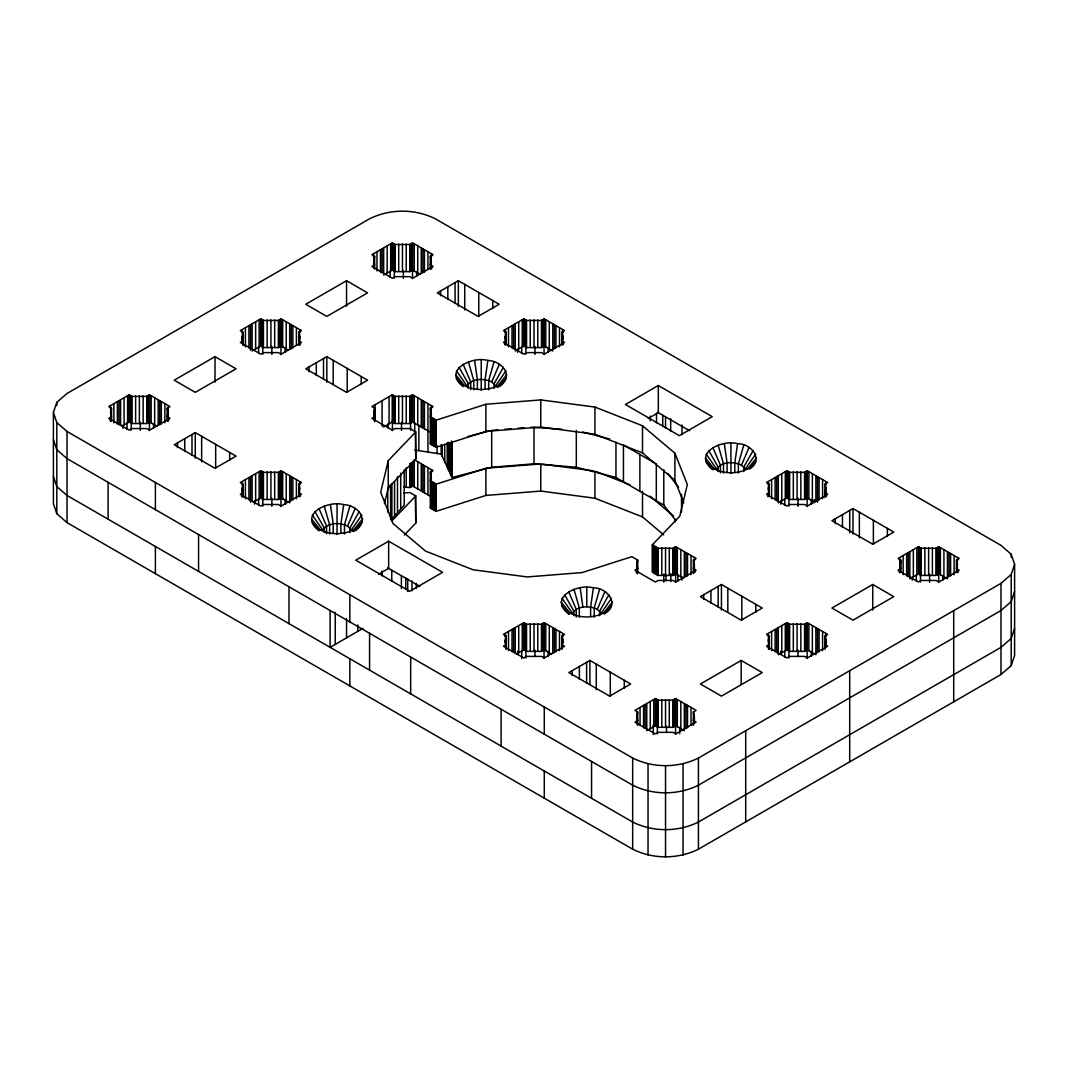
<?xml version="1.0" encoding="UTF-8"?>
<svg xmlns="http://www.w3.org/2000/svg" width="1068" height="1068" viewBox="0 0 1068 1068"><rect width="100%" height="100%" fill="white"/><g stroke="black" fill="none" stroke-linecap="round" stroke-linejoin="round"><path stroke-width="1.5" d="M111.513 408.163L110.538 412.475L111.513 416.787L108.789 418.362L129.175 430.137L131.898 428.562L146.837 428.562L149.56 430.137L169.959 418.362L167.222 416.787L168.197 412.475L167.222 408.163L169.959 406.588L149.56 394.813L146.837 396.388L131.898 396.388L129.175 394.813L108.789 406.588L111.513 408.163L111.513 420.939M242.076 341.319L243.063 332.215L240.327 330.639L260.712 318.865L263.449 320.44L278.374 320.44L281.111 318.865L301.496 330.639L298.773 332.215L298.773 345.004M242.076 493.216L243.063 484.111L240.327 482.536L260.712 470.761L263.449 472.336L278.374 472.336L281.111 470.761L301.496 482.536L298.773 484.111L298.773 495.926M298.773 332.215L299.748 336.527L298.773 340.839L301.496 342.414L281.111 354.189L278.374 352.614L263.449 352.614L260.712 354.189L240.327 342.414L243.063 340.839L242.076 336.527M373.626 263.783L374.601 256.267L371.878 254.691L392.263 242.93L394.986 244.505L409.925 244.505L412.649 242.93L433.034 254.691L430.311 256.267L430.311 269.056M373.626 417.268L374.601 408.163L371.878 406.588L392.263 394.813L394.986 396.388L409.925 396.388L412.649 394.813L433.034 406.588L430.311 408.163L430.311 443.941L436.158 447.318L485.887 431.432L540.768 427.066L594.929 434.235L642.522 452.925L674.909 480.4L683.774 502.748M430.311 256.267L431.285 260.579L430.311 264.891L433.034 266.466L412.649 278.241L409.925 276.665L394.986 276.665L392.263 278.241L371.878 266.466L374.601 264.891L373.626 260.579M430.311 408.163L431.285 412.475L430.311 416.787L436.158 420.165L485.887 404.265L540.768 399.913L594.929 407.068L642.522 425.772L674.909 453.246L687.325 484.512L679.769 516.204L652.241 544.92L652.241 572.074L658.075 575.438L673.014 575.438L675.737 573.863L683.173 578.162M414.237 486.901L414.237 459.734L433.034 470.587L430.311 472.163L431.285 476.475L430.311 480.787L436.158 484.164L485.887 468.278L539.1 464.046M505.164 339.717L506.139 332.215L503.415 330.639L523.801 318.865L526.537 320.44L541.463 320.44L544.199 318.865L564.585 330.639L561.861 332.215L561.861 345.004M505.164 643.51L506.139 636.007L503.415 634.432L523.801 622.657L526.537 624.233L541.463 624.233L544.199 622.657L564.585 634.432L561.861 636.007L561.861 649.411M561.861 332.215L562.836 336.527L561.861 340.839L564.585 342.414L544.199 354.189L541.463 352.614L526.537 352.614L523.801 354.189L503.415 342.414L506.139 340.839L505.164 336.527M561.861 636.007L562.836 640.306L561.861 644.618L564.585 646.193L544.199 657.968L541.463 656.393L526.537 656.393L523.801 657.968L503.415 646.193L506.139 644.618L505.164 640.306M636.715 567.562L637.689 560.059L631.856 556.682L582.113 572.582L527.245 576.934L473.084 569.778L425.478 551.075L393.104 523.6L380.689 492.321L388.245 460.642L415.772 431.926L409.925 428.562L394.986 428.562L392.263 430.137L371.878 418.362L374.601 416.787L373.626 412.475M636.715 719.458L637.689 711.942L634.966 710.367L655.351 698.605L658.075 700.181L673.014 700.181L675.737 698.605L696.122 710.367L693.399 711.942L693.399 725.359M652.241 544.92L658.075 548.284L673.014 548.284L675.737 546.709L696.122 558.484L693.399 560.059L694.374 564.371L693.399 568.67L696.122 570.259L675.737 582.02L673.014 580.445L658.075 580.445L655.351 582.02L634.966 570.259L637.689 568.67L636.715 564.371M693.399 711.942L694.374 716.254L693.399 720.566L696.122 722.142L675.737 733.916L673.014 732.341L658.075 732.341L655.351 733.916L634.966 722.142L637.689 720.566L636.715 716.254M769.227 484.111L768.252 488.423L769.227 492.735L766.504 494.31L786.889 506.072L789.626 504.496L804.551 504.496L807.288 506.072L827.673 494.31L824.937 492.735L825.924 488.423L824.937 484.111L827.673 482.536L807.288 470.761L804.551 472.336L789.626 472.336L786.889 470.761L766.504 482.536L769.227 484.111L769.227 495.926M769.227 636.007L768.252 640.306L769.227 644.618L766.504 646.193L786.889 657.968L789.626 656.393L804.551 656.393L807.288 657.968L827.673 646.193L824.937 644.618L825.924 640.306L824.937 636.007L827.673 634.432L807.288 622.657L804.551 624.233L789.626 624.233L786.889 622.657L766.504 634.432L769.227 636.007L769.227 649.411M899.803 572.355L900.778 560.059L898.041 558.484L918.44 546.709L921.163 548.284L936.102 548.284L938.825 546.709L959.211 558.484L956.487 560.059L956.487 571.874M319.012 530.823C297.692 514.375 328.196 500.024 343.669 504.63L340.906 523.894L340.906 533.132M463.192 386.643C441.858 370.209 472.376 355.858 487.849 360.45L485.086 379.714L485.086 388.952M568.723 614.06C547.403 597.626 577.921 583.275 593.394 587.867L590.617 607.131L590.617 616.37M712.903 469.88C691.583 453.446 722.088 439.095 737.561 443.687L734.797 462.951L734.797 472.203M355.097 530.823C370.489 520.557 358.247 505.191 343.669 504.63M499.263 386.643C514.656 376.39 502.414 361.011 487.849 360.45M605.836 612.925C619.974 603.513 606.624 587.507 593.394 587.867M750.016 468.745C764.141 459.347 750.804 443.34 737.561 443.687M384.467 503.642L388.245 487.809L388.245 460.642M349.85 506.099L344.497 524.748L344.497 533.987M494.017 361.932L488.663 380.568L488.663 389.82M599.562 589.336L594.208 607.986L594.208 617.224M743.742 445.169L738.389 463.819L738.389 473.057M53.4 412.475L56.804 402.369L67.017 393.491L369.568 218.806C390.02 208.647 414.891 208.647 435.344 218.806L1000.983 545.374L1011.196 554.265L1014.6 564.371L1014.6 655.525L1011.196 665.631L1000.983 674.509L698.432 849.193C677.98 859.353 653.109 859.353 632.656 849.193L67.017 522.626L56.804 513.735L53.4 503.629L53.4 412.475L56.804 422.581L56.804 513.735M1011.196 665.631L1011.196 574.477L1014.6 564.371M1014.6 591.525L1011.196 601.631L1000.983 610.509L698.432 785.194C677.98 795.353 653.109 795.353 632.656 785.194L67.017 458.613L56.804 449.735L53.4 439.629M1014.6 628.371L1011.196 638.477L1000.983 647.355L698.432 822.026C677.98 832.199 653.109 832.199 632.656 822.026L67.017 495.459L56.804 486.581L53.4 476.475M430.311 443.941L431.045 441.805M663.695 534.894L642.522 516.925L594.929 498.235L540.768 491.066L485.887 495.432L436.158 511.318L430.311 507.941L431.045 505.805M361.772 515.07L351.425 529.968L347.581 526.11L355.15 508.448M505.938 370.903L495.605 385.788L491.747 381.944L499.317 364.281M611.483 598.307L601.15 613.206L597.292 609.347L604.862 591.685M755.663 454.14L745.317 469.026L741.472 465.181L749.042 447.519M389.9 485.793L387.764 489.771L387.764 512.199M359.208 511.505L349.944 527.899L349.944 532.518M503.388 367.339L494.124 383.719L494.124 388.338M608.934 594.742L599.655 611.136L599.655 615.755M753.1 450.576L743.835 466.956L743.835 471.575M404.225 469.867L404.225 505.097L391.903 518.914L391.903 483.671M352.907 530.983L362.639 518.901M497.087 386.803L506.806 374.721M603.607 613.005L612.351 602.138M747.774 468.839L756.531 457.958M353.254 531.57L359.208 526.284M497.421 387.404L503.388 382.104M355.564 529.741L361.772 522.719M499.744 385.561L505.938 378.553M604.248 614.14L611.483 605.957M749.456 468.799L755.663 461.79M388.245 487.809L415.772 459.093L415.772 431.926M391.689 521.064L415.772 495.926L409.925 492.562L403.704 493.069M404.305 535.055L415.772 523.093L415.772 495.926M56.804 422.581L67.017 431.459L632.656 758.026C653.109 768.199 677.98 768.199 698.432 758.026L1000.983 583.355L1011.196 574.477M753.1 465.341C740.858 475.287 721.034 475.287 708.792 465.341M608.934 609.521C596.678 619.453 576.854 619.453 564.612 609.521M215.002 356.659L174.231 380.195L195.27 392.343L236.055 368.807L215.002 356.659L215.002 382.211M346.553 280.71L305.768 304.247L326.821 316.408L367.592 292.859L346.553 280.71L346.553 306.262M121.739 426.266L129.175 421.98L131.898 423.555L146.837 423.555L149.56 421.98L156.996 426.266M252.115 350.998L260.712 346.032L263.449 347.607L278.374 347.607L281.111 346.032L288.547 350.317M383.666 275.05L392.263 270.084L394.986 271.659L409.925 271.659L412.649 270.084L420.084 274.369M195.27 432.593L174.231 444.755L215.002 468.291L236.055 456.143L195.27 432.593L195.27 458.159M326.821 356.659L305.768 368.807L346.553 392.343L367.592 380.195L326.821 356.659L326.821 382.211M458.359 280.71L437.319 292.859L478.09 316.408L499.143 304.247L458.359 280.71L458.359 306.262M253.29 502.214L260.712 497.915L263.449 499.49L278.374 499.49L281.111 497.915L288.547 502.214M383.465 427.053L392.263 421.98L394.986 423.555L409.925 423.555L412.649 421.98L431.445 432.82M515.203 350.998L523.801 346.032L526.537 347.607L541.463 347.607L544.199 346.032L552.797 350.998M430.738 435.076L431.045 437.466M403.704 487.035L409.925 487.555L412.649 485.98L431.445 496.834M430.738 499.076L431.045 501.466M388.645 541.209L355.764 560.193L409.685 591.325L442.579 572.341L388.645 541.209L388.645 568.363L378.633 574.143M658.315 385.508L625.421 404.505L679.355 435.637L712.236 416.654L658.315 385.508L658.315 412.675L648.303 418.456M362.986 628.371L330.105 647.355L330.105 610.509M516.378 654.11L523.801 649.811L526.537 651.387L541.463 651.387L544.199 649.811L551.622 654.11M779.453 502.214L786.889 497.915L789.626 499.49L804.551 499.49L807.288 497.915L814.71 502.214M589.91 660.438L568.857 672.586L609.641 696.136L630.681 683.987L589.91 660.438L589.91 684.401M721.447 584.49L700.408 596.638L741.179 620.188L762.232 608.039L721.447 584.49L721.447 610.055M852.998 508.542L831.945 520.703L872.73 544.239L893.769 532.091L852.998 508.542L852.998 534.107M741.179 660.438L700.408 683.987L721.447 696.136L762.232 672.586L741.179 660.438L741.179 684.401M872.73 584.49L831.945 608.039L852.998 620.188L893.769 596.638L872.73 584.49L872.73 610.055M647.916 730.045L655.351 725.759L658.075 727.335L673.014 727.335L675.737 725.759L683.173 730.045M779.453 654.11L786.889 649.811L789.626 651.387L804.551 651.387L807.288 649.811L814.71 654.11M911.004 578.162L918.44 573.863L921.163 575.438L936.102 575.438L938.825 573.863L946.261 578.162M499.317 385.174C486.848 391.449 470.094 391.288 459.066 382.104M355.15 529.341C342.668 535.615 325.914 535.455 314.9 526.284M467.904 436.545L490.105 430.804M441.191 444.502L441.191 454.114L452.044 477.489L491.68 467.25L534 463.819L576.319 467.237L615.956 477.489L663.789 505.097L675.63 520.356M597.292 609.347C589.549 605.503 577.748 605.503 572.395 613.206L562.062 598.307M498.195 429.87L491.68 430.404L491.68 467.25M504.71 429.349L511.212 428.815M517.726 428.295L524.241 427.774M530.743 427.24L561.675 429.216M542.41 464.126L593.287 470.854M414.731 450.015L441.191 454.114M582.661 432.033L609.614 439.001M596.465 471.682L630.24 484.939M741.472 465.181C733.716 461.323 721.928 461.323 716.561 469.026L706.228 454.14M491.747 381.944C484.004 378.085 472.216 378.085 466.849 385.788L456.517 370.903M347.581 526.11C339.824 522.265 328.036 522.265 322.669 529.968L312.337 515.07M657.741 412.341L689.528 430.698M415.772 459.093L415.278 431.646M415.772 523.093L415.278 495.645M387.644 567.789L419.871 586.385M649.998 496.113L673.668 516.191M706.228 461.79L712.436 468.799M456.517 378.553L462.711 385.561M562.062 605.957L569.284 614.14M312.337 522.719L318.544 529.741M705.361 457.958L714.118 468.839M455.635 374.721L464.393 385.601M561.181 602.138L569.938 613.005M311.469 518.901L320.226 529.768M667.727 473.351L678.581 487.328M708.792 450.576L718.056 466.956L718.056 471.575M459.066 367.339L468.331 383.719L468.331 388.338M564.612 594.742L573.876 611.136L573.876 615.755M314.9 511.505L324.165 527.899L324.165 532.518M712.85 447.519L720.419 465.181L720.419 472.884M568.683 591.685L576.239 609.347L576.239 617.05M463.138 364.281L470.694 381.944L470.694 389.646M318.958 508.448L326.528 526.11L326.528 533.813M956.487 560.059L957.462 564.371L956.487 568.67L959.211 570.259L938.825 582.02L936.102 580.445L921.163 580.445L918.44 582.02L898.041 570.259L900.778 568.67L899.803 564.371M298.773 484.111L299.748 488.423L298.773 492.735L301.496 494.31L281.111 506.072L278.374 504.496L263.449 504.496L260.712 506.072L240.327 494.31L243.063 492.735L242.076 488.423M718.15 445.169L723.503 463.819L723.503 473.057M573.97 589.336L579.323 607.986L579.323 617.224M468.438 361.932L473.778 380.568L473.778 389.82M324.258 506.099L329.611 524.748L329.611 533.987M724.318 443.687L727.094 462.951L727.094 472.203M580.151 587.867L582.914 607.131M474.606 360.45L477.369 379.714L477.369 388.952M330.426 504.63L333.203 523.894L333.203 533.132M1011.196 554.265L1011.196 557.456M1000.983 583.355L1000.983 674.509M957.849 569.458L957.849 572.662M957.622 557.563L957.622 560.753M957.222 562.195L957.222 571.78M956.915 559.806L956.915 572.595M954.125 555.534L954.125 574.704M953.711 610.642L953.711 701.81M950.613 553.518L950.613 575.879M949.025 552.597L949.025 576.56M947.423 551.675L947.423 578.829M943.925 549.646L943.925 576.813M942.804 575.398L942.804 580.204M940.414 547.63L940.414 574.784M938.825 546.709L938.825 573.863M938.679 574.437L938.679 582.447M938.398 546.949L938.398 574.117M937.464 547.497L937.464 574.651M936.529 548.044L936.529 575.198M936.102 548.284L936.102 575.438M932.391 547.857L932.391 575.025M929.587 574.237L929.587 582.247M928.626 547.724L928.626 574.878M924.875 547.857L924.875 575.025M921.163 548.284L921.163 575.438M920.736 548.044L920.736 575.198M920.482 574.037L920.482 582.047M919.802 547.497L919.802 574.651M918.867 546.949L918.867 574.117M918.44 546.709L918.44 573.863M916.838 547.63L916.838 574.784M916.357 574.677L916.357 581.085M913.34 549.646L913.34 576.813M912.219 576.92L912.219 580.124M909.829 551.675L909.829 578.829M908.241 552.597L908.241 576.56M906.652 553.518L906.652 575.879M903.141 555.534L903.141 574.704M900.778 560.059L900.778 571.874M900.351 559.806L900.351 572.595M900.044 562.195L900.044 571.78M899.643 557.563L899.643 560.753M899.416 569.458L899.416 572.662M887.401 528.406L887.401 536.403M873.384 520.316L873.384 544.279M859.366 512.226L859.366 537.791M849.701 510.451L849.701 532.812M849.701 670.691L849.701 761.844M842.465 514.616L842.465 527.405M835.229 518.794L835.229 523.587M826.312 493.523L826.312 496.713M826.085 481.615L826.085 484.805M826.085 633.511L826.085 636.702M825.924 488.423L825.924 493.216M825.924 640.306L825.924 645.099M825.671 486.247L825.671 492.642M825.671 638.143L825.671 644.538M825.364 492.975L825.364 496.166M825.364 644.872L825.364 648.062M824.937 484.111L824.937 497.528M824.937 636.007L824.937 649.411M822.574 479.585L822.574 498.756M822.574 631.482L822.574 650.652M819.076 477.57L819.076 499.931M819.076 629.466L819.076 651.827M817.474 476.648L817.474 502.214M817.474 628.545L817.474 652.508M815.885 475.727L815.885 501.292M815.885 627.624L815.885 654.777M814.297 499.597L814.297 502.801M812.374 473.711L812.374 500.865M812.374 625.594L812.374 652.762M811.266 499.45L811.266 504.256M811.266 651.346L811.266 656.153M808.876 471.682L808.876 498.836M808.876 623.578L808.876 650.732M807.288 470.761L807.288 497.915M807.288 622.657L807.288 649.811M807.128 496.887L807.128 506.499M807.128 650.372L807.128 658.382M806.861 471.015L806.861 498.169M806.861 622.898L806.861 650.065M805.913 471.549L805.913 498.703M805.913 623.445L805.913 650.599M804.978 472.096L804.978 499.25M804.978 623.979L804.978 651.146M804.551 472.336L804.551 499.49M804.551 624.233L804.551 651.387M800.84 471.909L800.84 499.076M800.84 623.805L800.84 650.959M798.036 498.289L798.036 506.299M798.036 650.185L798.036 656.593M797.088 471.776L797.088 498.93M797.088 623.672L797.088 650.826M793.324 471.909L793.324 499.076M793.324 623.805L793.324 650.959M789.626 472.336L789.626 499.49M789.626 624.233L789.626 651.387M789.199 472.096L789.199 499.25M789.199 623.979L789.199 651.146M788.945 498.102L788.945 506.099M788.945 649.985L788.945 657.995M788.264 471.549L788.264 498.703M788.264 623.445L788.264 650.599M787.316 471.015L787.316 498.169M787.316 622.898L787.316 650.065M786.889 470.761L786.889 497.915M786.889 622.657L786.889 649.811M785.3 471.682L785.3 498.836M785.3 623.578L785.3 650.732M784.806 498.729L784.806 505.137M784.806 650.626L784.806 657.034M781.789 473.711L781.789 500.865M781.789 625.594L781.789 652.762M780.681 500.972L780.681 504.176M780.681 651.266L780.681 654.47M778.292 475.727L778.292 502.881M778.292 627.624L778.292 654.777M776.703 476.648L776.703 500.612M776.703 628.545L776.703 652.508M775.101 477.57L775.101 499.931M775.101 629.466L775.101 651.827M771.603 479.585L771.603 498.756M771.603 631.482L771.603 650.652M768.8 483.857L768.8 496.647M768.8 635.754L768.8 648.53M768.493 486.247L768.493 495.832M768.493 638.143L768.493 649.331M768.092 481.615L768.092 484.805M768.092 633.511L768.092 636.702M767.865 493.523L767.865 496.713M755.85 604.354L755.85 612.338M745.704 730.739L745.704 821.893M741.833 596.264L741.833 620.228M730.939 443.193L730.939 473.444M727.815 588.174L727.815 612.138M718.163 586.385L718.163 607.158M710.928 590.564L710.928 603.353M703.692 594.742L703.692 599.535M698.432 758.026L698.432 849.193M694.761 569.458L694.761 572.662M694.534 557.563L694.534 560.753M694.374 564.371L694.374 569.164M694.374 716.254L694.374 721.047M694.133 562.195L694.133 568.59M694.133 714.091L694.133 720.473M693.826 568.924L693.826 572.114M693.826 720.82L693.826 724.011M693.399 560.059L693.399 573.463M691.036 555.534L691.036 574.704M691.036 707.43L691.036 724.998M687.525 553.518L687.525 575.879M687.525 705.401L687.525 727.775M685.936 552.597L685.936 576.56M685.936 704.493L685.936 728.456M684.334 551.675L684.334 577.241M684.334 703.572L684.334 730.726M683.039 763.927L683.039 855.081M681.985 424.971L681.985 434.583M681.958 576.92L681.958 580.124M681.544 494.351L681.544 511.972M680.837 549.646L680.837 576.813M680.837 701.543L680.837 728.696M679.715 727.281L679.715 733.689M677.82 574.677L677.82 581.085M677.326 547.63L677.326 574.784M677.326 699.527L677.326 726.681M675.737 546.709L675.737 573.863M675.737 698.605L675.737 725.759M675.63 572.742L675.63 582.354M675.59 726.32L675.59 734.33M675.31 546.949L675.31 574.117M675.31 698.846L675.31 726M674.909 453.246L674.909 480.4M674.909 518.848L674.909 522.038M674.375 547.497L674.375 574.651M674.375 699.393L674.375 726.547M673.441 548.044L673.441 575.198M673.441 699.927L673.441 727.094M673.014 548.284L673.014 575.438M673.014 700.181L673.014 727.335M670.811 573.596L670.811 581.606M670.677 418.683L670.677 431.499M669.302 547.857L669.302 575.025M669.302 699.754L669.302 726.908M666.499 726.133L666.499 732.541M665.991 574.451L665.991 580.859M665.538 416.854L665.538 428.068M665.538 547.724L665.538 574.878M665.538 699.607L665.538 726.774M665.538 765.889L665.538 857.057M663.789 469.853L663.789 505.097M663.789 574.117L663.789 582.127M662.721 415.212L662.721 426.426M661.786 547.857L661.786 575.025M661.786 699.754L661.786 726.908M658.075 548.284L658.075 575.438M658.075 700.181L658.075 727.335M657.648 548.044L657.648 575.198M657.648 699.927L657.648 727.094M657.394 727.535L657.394 733.943M656.713 547.497L656.713 574.651M656.713 699.393L656.713 726.547M656.5 413.223L656.5 422.835M656.313 500.785L656.313 463.939L623.432 444.956L623.432 481.801M655.779 546.949L655.779 574.117M655.779 698.846L655.779 726M655.351 546.709L655.351 573.863M655.351 698.605L655.351 725.759M654.858 546.429L654.858 573.583M653.79 545.815L653.79 572.969M653.763 699.527L653.763 726.681M653.269 724.972L653.269 734.584M652.722 545.201L652.722 572.355M650.279 416.053L650.279 420.859M650.252 701.543L650.252 728.696M648.036 763.927L648.036 855.081M646.754 703.572L646.754 730.726M645.152 704.493L645.152 728.456M643.563 705.401L643.563 727.775M642.522 425.772L642.522 452.925M642.522 491.373L642.522 516.925M640.052 707.43L640.052 724.998M639.879 454.447L639.879 491.293M637.689 560.059L637.689 573.463M637.689 711.942L637.689 725.359M637.262 559.806L637.262 573.716M637.262 711.702L637.262 724.478M636.955 562.195L636.955 566.988M636.955 714.091L636.955 718.884M636.328 569.458L636.328 572.662M632.656 758.026L632.656 849.193M624.313 680.303L624.313 688.286M615.956 442.245L615.956 477.489M610.295 672.213L610.295 696.176M596.278 664.122L596.278 689.674M594.929 407.068L594.929 434.235M594.929 471.081L594.929 498.235M591.552 761.457L591.552 798.303M586.773 587.36L586.773 606.838M586.612 662.334L586.612 683.106M579.377 666.512L579.377 679.288M576.319 430.391L576.319 467.237M572.154 670.691L572.154 675.483M563.223 341.627L563.223 344.817M562.996 329.718L562.996 332.922M562.996 633.511L562.996 636.702M562.836 336.527L562.836 339.717M562.836 640.306L562.836 643.51M562.582 334.364L562.582 340.745M562.582 638.143L562.582 642.936M562.275 331.974L562.275 344.75M562.275 635.754L562.275 648.53M559.485 327.702L559.485 346.873M559.485 631.482L559.485 650.652M555.987 325.673L555.987 348.034M555.987 629.466L555.987 651.827M554.385 324.752L554.385 348.715M554.385 628.545L554.385 652.508M552.797 323.831L552.797 349.396M552.797 627.624L552.797 653.175M549.286 321.815L549.286 348.969M549.286 625.594L549.286 652.762M548.178 347.554L548.178 352.36M548.178 651.346L548.178 656.153M545.788 319.786L545.788 346.953M545.788 623.578L545.788 650.732M544.199 318.865L544.199 346.032M544.199 622.657L544.199 649.811M544.279 707.003L544.279 734.157M544.279 771.003L544.279 798.156M544.039 344.991L544.039 354.603M544.039 648.77L544.039 658.382M543.772 319.118L543.772 346.272M543.772 622.898L543.772 650.065M542.824 319.652L542.824 346.82M542.824 623.445L542.824 650.599M541.89 320.2L541.89 347.354M541.89 623.979L541.89 651.146M541.463 320.44L541.463 347.607M541.463 624.233L541.463 651.387M540.768 399.913L540.768 427.066M540.768 463.912L540.768 491.066M537.765 320.026L537.765 347.18M537.765 623.805L537.765 650.959M534.948 346.392L534.948 354.402M534.948 650.185L534.948 656.593M534 319.879L534 347.033M534 426.986L534 463.819M534 623.672L534 650.826M530.235 320.026L530.235 347.18M530.235 623.805L530.235 650.959M526.537 320.44L526.537 347.607M526.537 624.233L526.537 651.387M526.11 320.2L526.11 347.354M526.11 623.979L526.11 651.146M525.856 346.206L525.856 354.216M525.856 649.985L525.856 657.995M525.176 319.652L525.176 346.82M525.176 623.445L525.176 650.599M524.228 319.118L524.228 346.272M524.228 622.898L524.228 650.065M523.801 318.865L523.801 346.032M523.801 622.657L523.801 649.811M522.212 319.786L522.212 346.953M522.212 623.578L522.212 650.732M521.718 346.846L521.718 353.254M521.718 650.626L521.718 658.636M518.714 321.815L518.714 348.969M518.714 625.594L518.714 652.762M517.593 349.089L517.593 352.293M517.593 651.266L517.593 654.47M515.203 323.831L515.203 349.396M515.203 627.624L515.203 653.175M513.615 324.752L513.615 348.715M513.615 628.545L513.615 652.508M512.013 325.673L512.013 348.034M512.013 629.466L512.013 651.827M508.515 327.702L508.515 346.873M508.515 631.482L508.515 650.652M506.139 332.215L506.139 345.004M506.139 636.007L506.139 649.411M505.725 331.974L505.725 344.75M505.725 635.754L505.725 648.53M505.418 334.364L505.418 340.745M505.418 638.143L505.418 642.936M505.004 329.718L505.004 332.922M505.004 633.511L505.004 636.702M504.777 341.627L504.777 344.817M501.119 709.245L501.119 746.078M492.775 300.575L492.775 308.559M485.887 404.265L485.887 431.432M485.887 468.278L485.887 495.432M481.227 359.956L481.227 390.207M478.758 292.485L478.758 316.448M464.74 284.382L464.74 309.947M455.075 282.606L455.075 303.379M452.044 442.259L452.044 477.489M451.457 440.991L451.457 476.235M450.162 443.006L450.162 473.444M448.867 443.42L448.867 470.654M448.28 442.152L448.28 469.386M447.839 286.785L447.839 299.561M447.172 442.966L447.172 466.996M444.729 444.128L444.729 461.75M442.299 445.289L442.299 456.503M440.603 290.963L440.603 295.756M437.052 445.463L437.052 453.473M436.158 420.165L436.158 447.318M436.158 484.164L436.158 511.318M435.664 419.884L435.664 447.038M435.664 483.884L435.664 511.038M434.596 419.257L434.596 446.411M434.596 483.257L434.596 510.424M433.528 418.643L433.528 445.797M433.528 482.643L433.528 509.796M433.034 418.362L433.034 445.516M433.034 482.362L433.034 509.516M432.62 418.109L432.62 445.276M432.62 482.122L432.62 509.276M431.672 265.678L431.672 268.869M431.672 417.575L431.672 444.729M431.672 481.575L431.672 508.728M431.445 253.77L431.445 256.974M431.445 405.666L431.445 408.857M431.445 469.666L431.445 472.87M431.285 260.579L431.285 263.783M431.285 412.475L431.285 415.666M431.285 476.475L431.285 479.666M431.045 258.416L431.045 263.209M431.045 410.299L431.045 416.694M431.045 474.312L431.045 479.105M430.738 256.026L430.738 268.802M430.738 407.923L430.738 444.195M430.738 471.923L430.738 508.194M430.311 472.163L430.311 507.941M427.948 251.754L427.948 269.323M427.948 403.651L427.961 452.071M427.948 467.651L427.948 494.804M424.437 249.725L424.437 272.1M424.437 401.621L424.437 428.775M424.437 465.621L424.437 492.775M422.848 248.804L422.848 272.767M422.848 400.7L422.848 427.854M422.848 464.7L422.848 491.867M421.246 247.896L421.246 273.448M421.246 399.779L421.246 426.946M421.246 463.779L421.246 490.946M418.87 425.024L418.87 450.656M417.748 245.867L417.748 273.021M417.748 397.763L417.748 424.917M417.748 461.763L417.748 488.917M416.627 271.606L416.627 276.412M416.306 583.355L416.306 588.161M414.731 422.794L414.731 432.406M414.237 243.838L414.237 271.005M414.237 395.734L414.237 422.888M412.649 242.93L412.502 278.655M412.649 394.813L412.649 421.98M412.649 462.017L412.649 485.98M412.221 243.17L412.221 270.324M412.221 395.067L412.221 422.22M412.221 462.257L412.221 486.22M412.008 581.032L412.008 590.644M411.287 243.718L411.287 270.872M411.287 395.601L411.287 422.768M411.287 462.804L411.287 486.768M410.673 657.034L410.673 693.866M410.606 422.154L410.606 430.164M410.352 244.252L410.352 271.406M410.352 396.148L410.352 423.302M410.352 463.338L410.352 487.302M409.925 244.505L409.925 271.659M409.925 396.388L409.925 423.555M409.925 463.592L409.925 487.555M407.696 578.709L407.696 591.525M406.214 244.078L406.214 271.232M406.214 395.974L406.214 423.128M406.214 467.958L406.214 487.128M405.747 578.229L405.747 589.443M403.41 270.458L403.41 278.468M402.462 243.931L402.462 271.098M402.462 395.827L402.462 422.981M401.501 422.341L401.501 430.351M401.381 575.705L401.381 588.521M400.714 473.217L400.714 508.461M398.698 244.078L398.698 271.232M398.698 395.974L398.698 423.128M397.496 476.648L397.496 511.892M394.986 244.505L394.986 271.659M394.986 396.388L394.986 423.555M394.559 244.252L394.559 271.406M394.559 396.148L394.559 423.302M394.559 481.735L394.559 515.377M394.319 270.257L394.319 278.267M393.625 243.718L393.625 270.872M393.625 395.601L393.625 422.768M392.69 243.17L392.69 270.324M392.69 395.067L392.69 422.22M392.41 420.939L392.41 430.551M392.263 242.93L392.263 270.084M392.263 394.813L392.263 421.98M391.769 570.165L391.769 581.379M390.674 243.838L390.674 271.005M390.608 484.471L390.608 519.716M390.18 270.898L390.18 277.306M389.072 396.655L389.072 423.809M388.285 423.502L388.285 428.308M387.163 245.867L387.163 273.021M384.921 499.864L384.921 503.068M383.666 247.896L383.666 273.448M382.064 248.804L382.064 272.767M382.064 400.7L382.064 426.266M382.157 571.02L382.157 575.826M380.475 249.725L380.475 272.1M376.964 251.754L376.964 270.925M375.055 404.745L375.055 420.725M374.601 256.267L374.601 269.056M374.601 408.163L374.601 421.58M374.174 265.144L374.174 268.335M374.174 417.027L374.174 420.231M373.867 258.416L373.867 264.797M373.867 410.299L373.867 417.842M373.466 253.77L373.466 256.974M369.568 633.297L369.568 670.143M361.224 376.523L361.224 384.507M357.86 624.927L357.86 631.335M349.837 594.742L349.837 621.896M349.837 658.742L349.837 685.91M347.207 368.42L347.207 392.383M346.553 618.639L346.553 637.863M337.047 504.123L337.047 534.374M335.245 612.351L335.245 644.391M333.189 360.33L333.189 384.293M323.524 358.554L323.524 379.314M316.302 362.733L316.302 375.509M309.066 366.911L309.066 371.704M300.135 341.627L300.135 344.817M300.135 493.523L300.135 496.713M299.908 329.718L299.908 332.922M299.908 481.615L299.908 484.805M299.748 336.527L299.748 339.717M299.507 334.364L299.507 345.084M299.507 486.247L299.507 495.832M299.2 331.974L299.2 344.75M299.2 483.857L299.2 496.647M296.397 327.702L296.397 345.271M296.397 479.585L296.397 498.756M292.899 325.673L292.899 348.034M292.899 477.57L292.899 499.931M291.297 324.752L291.297 348.715M291.297 476.648L291.297 500.612M289.708 323.831L289.708 349.396M289.708 475.727L289.708 502.881M289.001 586.773L289.001 623.619M286.211 321.815L286.211 348.969M286.211 473.711L286.211 500.865M285.089 347.554L285.089 352.36M285.089 499.45L285.089 504.256M282.7 319.786L282.7 346.953M282.7 471.682L282.7 498.836M281.111 318.865L280.951 354.603M281.111 470.761L280.951 506.499M280.684 319.118L280.684 346.272M280.684 471.015L280.684 498.169M279.736 319.652L279.736 346.82M279.736 471.549L279.736 498.703M278.801 320.2L278.801 347.354M278.801 472.096L278.801 499.25M278.374 320.44L278.374 347.607M278.374 472.336L278.374 499.49M274.676 320.026L274.676 347.18M274.676 471.909L274.676 499.076M271.859 346.392L271.859 354.402M271.859 498.289L271.859 506.299M270.912 319.879L270.912 347.033M270.912 471.776L270.912 498.93M267.16 320.026L267.16 347.18M267.16 471.909L267.16 499.076M263.449 320.44L263.449 347.607M263.449 472.336L263.449 499.49M263.022 320.2L263.022 347.354M263.022 472.096L263.022 499.25M262.768 346.206L262.768 354.216M262.768 498.102L262.768 506.099M262.087 319.652L262.087 346.82M262.087 471.549L262.087 498.703M261.139 319.118L261.139 346.272M261.139 471.015L261.139 498.169M260.712 318.865L260.712 346.032M260.712 470.761L260.712 497.915M259.123 319.786L259.123 346.953M259.123 471.682L259.123 498.836M258.63 346.846L258.63 353.254M258.63 498.729L258.63 505.137M255.626 321.815L255.626 348.969M255.626 473.711L255.626 500.865M254.504 500.972L254.504 504.176M252.115 323.831L252.115 349.396M252.115 475.727L252.115 501.292M250.526 324.752L250.526 350.317M250.526 476.648L250.526 502.214M248.924 325.673L248.924 348.034M248.924 477.57L248.924 499.931M245.426 327.702L245.426 346.873M245.426 479.585L245.426 498.756M243.063 332.215L243.063 345.631M243.063 484.111L243.063 497.528M242.636 341.079L242.636 344.283M242.636 492.975L242.636 496.166M242.329 334.364L242.329 341.894M242.329 486.247L242.329 492.642M241.915 329.718L241.915 332.922M241.915 481.615L241.915 484.805M241.688 493.523L241.688 496.713M229.687 452.458L229.687 460.455M215.669 444.368L215.669 468.331M201.652 436.278L201.652 461.843M198.568 534.561L198.568 571.407M191.986 434.502L191.986 455.262M184.751 438.681L184.751 451.457M177.515 442.846L177.515 447.639M168.584 417.575L168.584 420.765M168.357 405.666L168.357 408.857M168.197 412.475L168.197 420.458M167.956 410.299L167.956 421.032M167.649 407.923L167.649 420.699M167.222 408.163L167.222 420.939M164.859 403.651L164.859 422.821M161.348 401.621L161.348 423.983M159.759 400.7L159.759 424.663M158.171 399.779L158.171 425.344M155.394 482.482L155.394 509.65M155.394 546.482L155.394 573.649M154.66 397.763L154.66 424.917M153.552 423.502L153.552 428.308M151.162 395.734L151.162 422.888M149.56 394.813L149.56 421.98M149.413 420.939L149.413 430.551M149.133 395.067L149.133 422.22M148.198 395.601L148.198 422.768M147.264 396.148L147.264 423.302M146.837 396.388L146.837 423.555M143.125 395.974L143.125 423.128M140.322 422.341L140.322 430.351M139.374 395.827L139.374 422.981M135.609 395.974L135.609 423.128M131.898 396.388L131.898 423.555M131.471 396.148L131.471 423.302M131.231 422.154L131.231 430.164M130.536 395.601L130.536 422.768M129.602 395.067L129.602 422.22M129.175 394.813L129.175 421.98M127.586 395.734L127.586 422.888M127.092 422.794L127.092 429.202M124.075 397.763L124.075 424.917M122.953 425.024L122.953 428.228M120.577 399.779L120.577 425.344M118.975 400.7L118.975 424.663M117.387 401.621L117.387 423.983M113.875 403.651L113.875 422.821M111.085 407.923L111.085 420.699M110.778 410.299L110.778 421.032M110.378 405.666L110.378 408.857M110.151 417.575L110.151 420.765M108.122 482.349L108.122 519.195M67.017 431.459L67.017 522.626M56.804 402.369L56.804 405.56"/></g></svg>
